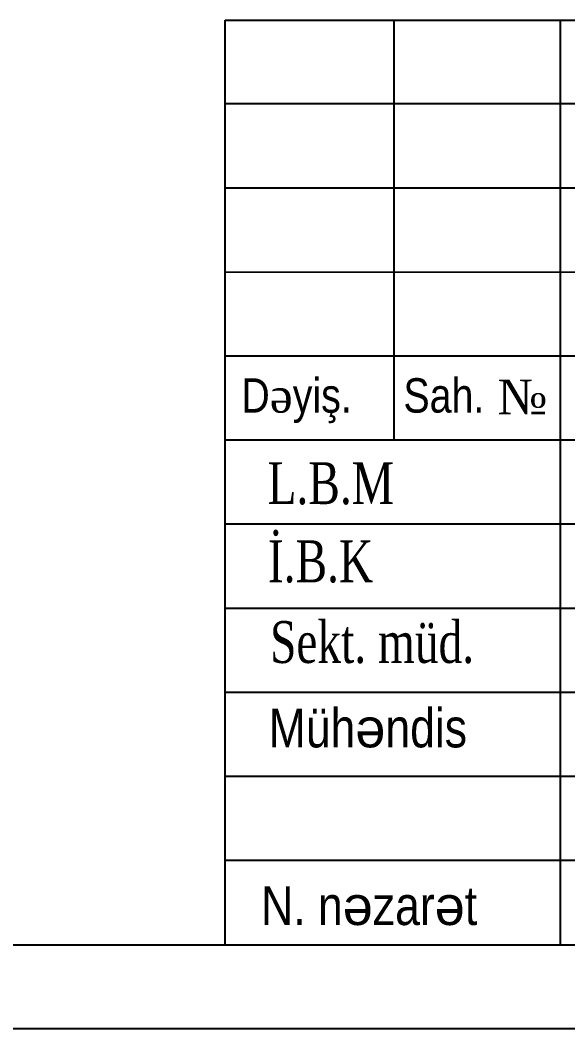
# Model space of a CAD drawing. Header units: millimetres. Extents: x 1177285 to 1225570, y -905119 to -683091.
# Drawn here: x 1204339 to 1207763, y -905119 to -898820 of the extents above; entities that cross this region are included whole.
import ezdxf

# ---------------------------------------------------------------- set-up
doc = ezdxf.new("R2010")
doc.units = ezdxf.units.MM
doc.styles.add('400', font='times.ttf', dxfattribs={"width": 0.75, "height": 300})
doc.styles.add('RomanS', font='times.ttf', dxfattribs={"height": 300})
doc.styles.add('style6', font='ARIALN.TTF', dxfattribs={"height": 300})

# ---------------------------------------------------------------- blocks, each defined once
blk = doc.blocks.new('ntnntyht')
at = {"lineweight": 25, "ltscale": 15}
for p, q in [((1983715.1, -50107.4), (1983715.1, -44360.7)), ((1983715.1, -44360.7), (2003044.9, -44360.7)), ((1984768, -46968.9), (1984768, -44360.8)), ((1985802.3, -50107.4), (1985802.3, -44360.7)), ((1983723.2, -44879.2), (1990506.7, -44879.2)), ((1983723.2, -45401.6), (1990506.7, -45401.6)), ((1990494, -45931.4), (1983713.7, -45926.7)), ((1983723.2, -46446.5), (1990506.7, -46446.5)), ((1983723.2, -46968.9), (1990506.7, -46968.9)), ((1983723.2, -47491.3), (1990506.7, -47491.3)), ((1983723.2, -48013.7), (1990506.7, -48013.7)), ((1983723.2, -48536.2), (1990506.7, -48536.2)), ((1983723.2, -49058.6), (1990506.7, -49058.6)), ((1983723.2, -49581), (1990506.7, -49581)), ((1963653.9, -50106.1), (2003044.9, -50106.1))]:
    blk.add_line(p, q, dxfattribs=at)
at = {"lineweight": 5, "ltscale": 15}
for p, q in [((1983715.1, -44360.7), (1985804.8, -44360.7)), ((1985804.8, -44360.7), (1987894.5, -44360.7)), ((1983723.2, -46968.9), (1984768, -46968.9))]:
    blk.add_line(p, q, dxfattribs=at)
at = {"lineweight": 25}
blk.add_line((2003567.4, -50628.5), (1961564.2, -50628.5), dxfattribs=at)
at = {"lineweight": 25, "attachment_point": 1}
for s, insert, char_height, width, style in [('D{\\fTimes New Roman|b0|i0|c238|p18;ə\\fArial Narrow|b0|i0|c238|p34;yiş.}', (1983816.7, -46585.9), 213.615, 6455.657, 'style6'), ('{\\fArial Narrow|b0|i0|c238|p34; Sah.}', (1984756.8, -46585.9), 213.615, 6455.657, 'style6'), ('№ ', (1985410.2, -46594.2), 215.16, 5863.99, 'RomanS'), ('{\\fArial Narrow|b0|i0|c238|p34;Müh\\fArial|b0|i0|c238|p34;ə\\fArial Narrow|b0|i0|c238|p34;ndis}', (1983987.1, -48638.1), 241.477, 7006.845, 'style6'), ('N. n{\\fArial|b0|i0|c238|p34;ə\\fArial Narrow|b0|i0|c238|p34;zar\\fArial|b0|i0|c238|p34;ə\\fArial Narrow|b0|i0|c238|p34;t}', (1983939.9, -49742.1), 241.4773, 7006.845, 'style6')]:
    blk.add_mtext(s, dxfattribs=dict(at, insert=insert, char_height=char_height, width=width, style=style))
at = {"lineweight": 25, "ltscale": 15, "char_height": 260.276, "width": 7854.273, "attachment_point": 1, "style": '400'}
for s, insert in [('{\\fTimes New Roman|b0|i0|c238|p18;L}.{\\fTimes New Roman|b0|i0|c238|p18;B}.М', (1983979.4, -47107.5)), ('{\\fTimes New Roman|b0|i0|c238|p18;İ.B.K}', (1983981.7, -47593)), ('{\\fTimes New Roman|b0|i0|c238|p18;Sekt. müd.}', (1983995.1, -48094.6))]:
    blk.add_mtext(s, dxfattribs=dict(at, insert=insert))

msp = doc.modelspace()

# ---------------------------------------------------------------- block references
at = {"color": 3, "xscale": 1.004925508461463, "yscale": 1.004925508461463, "zscale": 1.004925508461463}
msp.add_blockref('ntnntyht', (-787866.274, -854240.805), dxfattribs=at)

doc.saveas('drawing.dxf')
